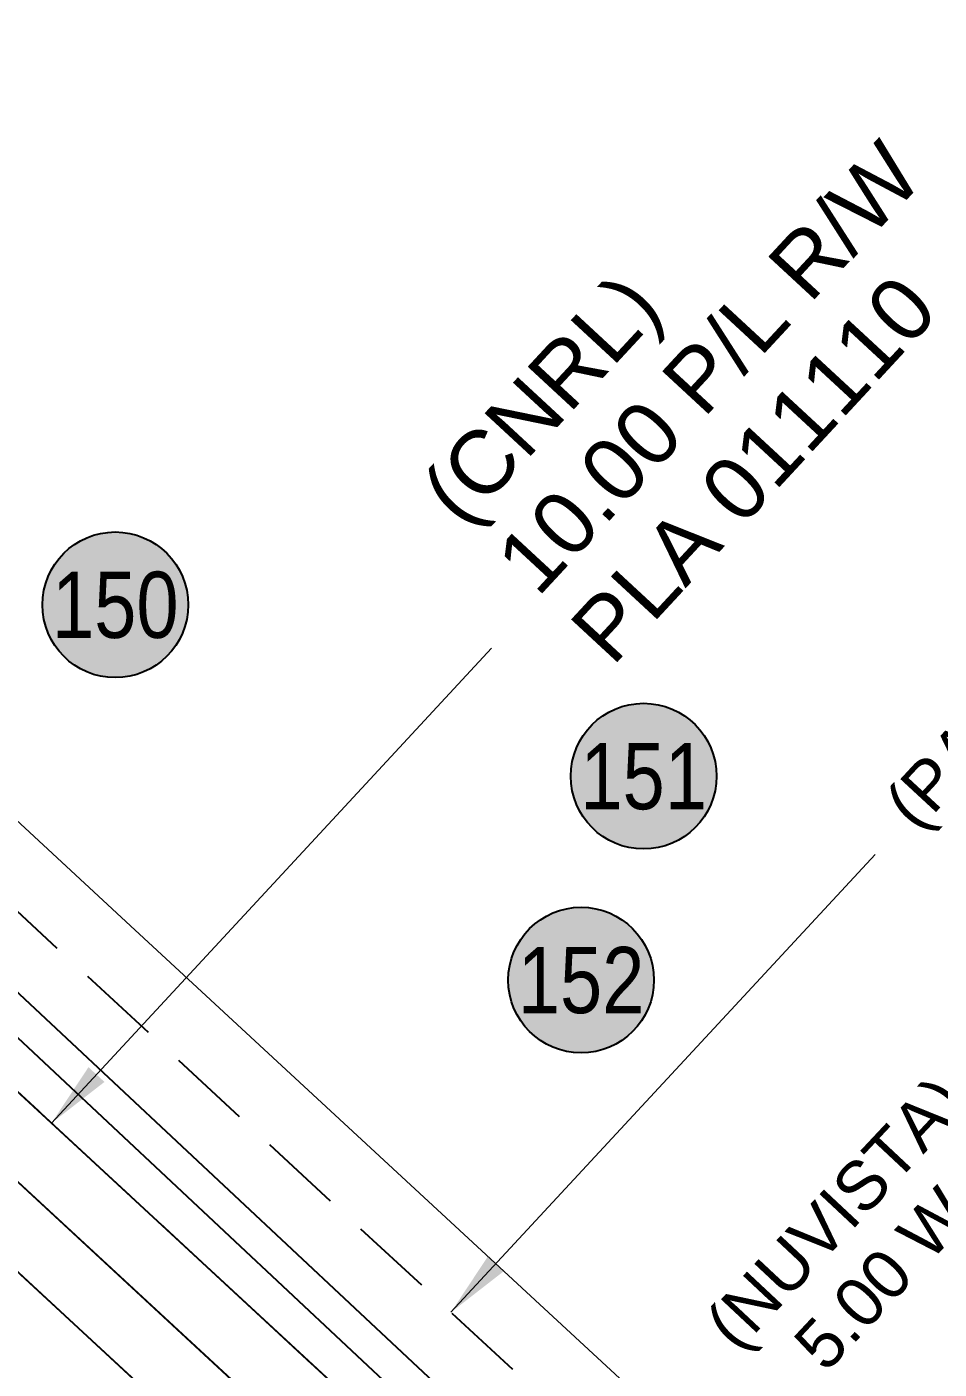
# Model space of a CAD drawing. Extents: x 390844 to 396105, y 6060704 to 6064255.
# Drawn here: x 392658.6 to 392796.4, y 6063673.4 to 6063876.3 of the extents above; entities that cross this region are included whole.
import ezdxf
from ezdxf.enums import TextEntityAlignment as Align

# ---------------------------------------------------------------- set-up
doc = ezdxf.new("R2010")
doc.units = 0
doc.header["$LTSCALE"] = 5
doc.linetypes.add('foc-ACCESSROAD', pattern=[3.75, 2.5, -1.25])
for name, color, linetype in [('AS-UNDERLAY-H', 141, 'Continuous'), ('CG-NOTES', 7, 'Continuous'), ('F-AR', 190, 'foc-ACCESSROAD'), ('F-RW', 190, 'Continuous'), ('P-PROPOSED', 10, 'Continuous')]:
    doc.layers.add(name, color=color, linetype=linetype)
for name, color, linetype, lineweight in [('C-AR-T', 13, 'Continuous', 9), ('F-AR-T', 190, 'Continuous', 9), ('F-RW-T', 190, 'Continuous', 9)]:
    doc.layers.add(name, color=color, linetype=linetype, lineweight=lineweight)
doc.styles.add('80CG', font='ARIALN.TTF', dxfattribs={"height": 10})
doc.styles.add('80L', font='ARIALN.TTF', dxfattribs={"height": 10})
doc.styles.add('A60', font='arial.ttf', dxfattribs={"height": 7.35})
doc.styles.add('A80', font='arial.ttf', dxfattribs={"height": 9.5})
doc.dimstyles.new('Compass 5 000', dxfattribs={"dimscale": 5, "dimtxt": 9, "dimasz": 2, "dimexe": 0.2, "dimexo": 0.0625, "dimgap": 0.5, "dimtad": 0, "dimtih": 1, "dimtoh": 1, "dimzin": 0, "dimdsep": 46, "dimtxsty": '80CG', "dimcen": 0.1, "dimse1": 1, "dimse2": 1, "dimclrd": 256, "dimclrt": 256, "dimaunit": 1, "dimadec": 4, "dimazin": 0, "dimtfac": 0.06, "dimtofl": 0, "dimtmove": 0, "dimatfit": 1, "dimfxl": 0.2, "dimtolj": 1, "dimtzin": 0, "dimlwd": -1, "dimarcsym": 0})

# ---------------------------------------------------------------- blocks, each defined once
blk = doc.blocks.new('*U418')
at = {"layer": 'AS-UNDERLAY-H'}
h = blk.add_hatch(color=256, dxfattribs=at)
h.dxf.hatch_style = 1
edge = h.paths.add_edge_path()
edge.add_arc((0, 0), 11, 0, 360)
at = {"layer": 'CG-NOTES', "color": 182}
blk.add_circle((0, 0), 11, dxfattribs=at)
at = {"color": 182, "style": '80L'}
blk.add_attdef('#', text='', height=10, dxfattribs=at).set_placement((0, 0), align=Align.MIDDLE_CENTER)

msp = doc.modelspace()

# ---------------------------------------------------------------- linework, layer by layer
at = {"layer": 'F-AR', "flags": 128}
for points in [[(396100.43, 6061546.97), (395999.29, 6061414.42), (395811.39, 6061289), (395568.87, 6061112.82), (395137.02, 6061489.46), (393841.81, 6062618.3), (393595.12, 6062847.38), (393074.84, 6063328.95), (392566.32, 6063799.4), (392374.28, 6063977.52), (391668.15, 6063990.47), (391668.68, 6064010.45), (392382.27, 6063997.37), (392566.97, 6063826.39), (392573.73, 6064110.36)], [(392593.71, 6064109.75), (392586.52, 6063807.95), (393088.42, 6063343.62), (393608.72, 6062862.04), (393779.9, 6062703.08), (393782.59, 6062705.97), (393799.16, 6062694.43), (393794.56, 6062689.47), (393855.19, 6062633.17), (395150.16, 6061504.53), (395570.01, 6061138.36), (395800.02, 6061305.45), (395985.4, 6061429.19), (396089.75, 6061565.89), (396102.53, 6061582.63)]]:
    msp.add_lwpolyline(points, dxfattribs=at)
at = {"layer": 'F-RW', "flags": 128}
for points in [[(396100.43, 6061546.97), (395999.29, 6061414.42), (395811.39, 6061289), (395568.87, 6061112.82), (395137.02, 6061489.46), (394711.15, 6061860.63), (393841.81, 6062618.3), (393595.12, 6062847.38), (393074.84, 6063328.95), (392653.87, 6063718.41), (392566.32, 6063799.4), (392573.73, 6064110.36)], [(392275.51, 6064044), (392465.71, 6063893.88), (392448.44, 6063876.62), (392466.24, 6063859.08), (392502.05, 6063839.89), (392527.7, 6063819.65), (392552.75, 6063784.73), (392755.67, 6063596.99), (392784.5, 6063583.94), (393068.06, 6063321.61), (393588.33, 6062840.05), (393811.62, 6062632.7), (393822.81, 6062634.61), (393847.63, 6062638.86), (393860.03, 6062640.98), (393880.29, 6062644.44), (393927.52, 6062603.28), (394002.69, 6062689.41), (394173.9, 6062685.32), (394239.3, 6062683.75)], [(392416.5, 6063295.27), (392418.09, 6063347.75), (392569.69, 6063480.63), (392720.21, 6063612.56), (392731.54, 6063622.5), (392737.33, 6063627.58), (392557.53, 6063793.92), (392551.78, 6063813.21), (392458.59, 6063886.76), (392460.01, 6063888.19), (392464.97, 6063894.46), (392560.45, 6063819.1), (392566.32, 6063799.4), (392750.06, 6063629.42), (392744.27, 6063624.35), (392736.71, 6063617.72), (392725.37, 6063607.78), (392569.46, 6063471.13), (392424.99, 6063344.49)], [(392343.48, 6063750.49), (392470.44, 6063877.41), (392551.78, 6063813.21), (392557.53, 6063793.92), (392749.23, 6063616.57), (392756.71, 6063623.27), (393074.84, 6063328.95), (393595.12, 6062847.38), (393841.81, 6062618.3), (394346.81, 6062178.17)], [(394345.12, 6062166.39), (393835.13, 6062610.87), (393588.33, 6062840.05), (393068.06, 6063321.61), (392784.5, 6063583.94), (392755.67, 6063596.99), (392552.75, 6063784.73), (392527.7, 6063819.65), (392502.05, 6063839.89), (392466.24, 6063859.08), (392353.76, 6063746.63)]]:
    msp.add_lwpolyline(points, dxfattribs=at)
at = {"layer": 'F-RW-T', "flags": 128}
msp.add_lwpolyline([(392603.7, 6064109.45), (392596.63, 6063812.28), (392674.24, 6063740.42), (393095.21, 6063350.96), (393615.51, 6062869.37), (393861.87, 6062640.6), (394730.85, 6061883.24), (395156.73, 6061512.06), (395570.58, 6061151.13), (395794.3, 6061313.65), (395978.48, 6061436.58), (396077.39, 6061566.21), (396103.58, 6061600.53)], dxfattribs=at)
at = {"layer": 'P-PROPOSED', "flags": 128}
for points in [[(394258.29, 6062265.31), (394138.51, 6062375.41), (393898.57, 6062586.53), (393878.36, 6062578.83), (393864.29, 6062590.56), (393869.97, 6062613.68), (393819.32, 6062661.14), (393498.82, 6062952.83), (393374.05, 6063070.14), (393101.56, 6063319.75), (392852.65, 6063549.19), (392788.05, 6063609.52), (392750.94, 6063642.55), (392541.8, 6063838.4), (392466.65, 6063896.46), (392418.35, 6063937.26), (392391.88, 6063955.89)], [(392389.35, 6063951.56), (392415.29, 6063933.3), (392463.5, 6063892.57), (392538.56, 6063834.59), (392747.57, 6063638.86), (392784.68, 6063605.83), (392849.25, 6063545.53), (393098.17, 6063316.07), (393370.65, 6063066.48), (393495.43, 6062949.16), (393815.93, 6062657.47), (393864.42, 6062612.04), (393858.69, 6062588.72), (393877.4, 6062573.12), (393897.53, 6062580.79), (394135.17, 6062371.69), (394255.01, 6062261.53), (394354.64, 6062179.79)]]:
    msp.add_lwpolyline(points, dxfattribs=at)

# ---------------------------------------------------------------- block references
at = {"layer": 'CG-NOTES', "xscale": 1.000775450743919, "yscale": 1.000775450743919, "zscale": 1.000775450743919}
for p, values in [((392671.94, 6063788.95, 887), {'#': '150'}), ((392751.77, 6063763.05, 889.25), {'#': '151'}), ((392742.32, 6063732.23, 889.98), {'#': '152'})]:
    msp.add_blockref('*U418', p, dxfattribs=at).add_auto_attribs(values)

# ---------------------------------------------------------------- texts
at = {"layer": 'C-AR-T', "insert": (392837.4, 6063762.89), "char_height": 7.35, "width": 112.6097, "attachment_point": 3, "rotation": 46.8632, "line_spacing_factor": 0.971429, "style": 'A60'}
msp.add_mtext('(NUVISTA) LOC ______\\P5.00 WATERLINE R/W', dxfattribs=at)
at = {"layer": 'F-AR-T', "style": 'A60'}
msp.add_text('(PARAMOUNT) LOC 770009', height=7.35, rotation=47.2004, dxfattribs=at).set_placement((392793.05, 6063754.49))
at = {"layer": 'F-RW-T', "style": 'A80'}
for s, p in [('10.00 P/L R/W', (392735.75, 6063789.93)), ('PLA 011110', (392747.04, 6063779.48)), ('(CNRL)', (392724.46, 6063800.38))]:
    msp.add_text(s, height=9.5, rotation=47.2038, dxfattribs=at).set_placement(p)

# ---------------------------------------------------------------- leaders
at = {"layer": 'F-AR-T'}
msp.add_leader([(392722.65, 6063682.01), (392786.73, 6063751.2)], dimstyle='Compass 5 000', override={"dimtxsty": '80CG'}, dxfattribs=at)
at = {"layer": 'F-RW-T'}
msp.add_leader([(392662.3, 6063710.61), (392728.76, 6063782.38)], dimstyle='Compass 5 000', override={"dimtxsty": '80CG'}, dxfattribs=at)

doc.saveas('drawing.dxf')
